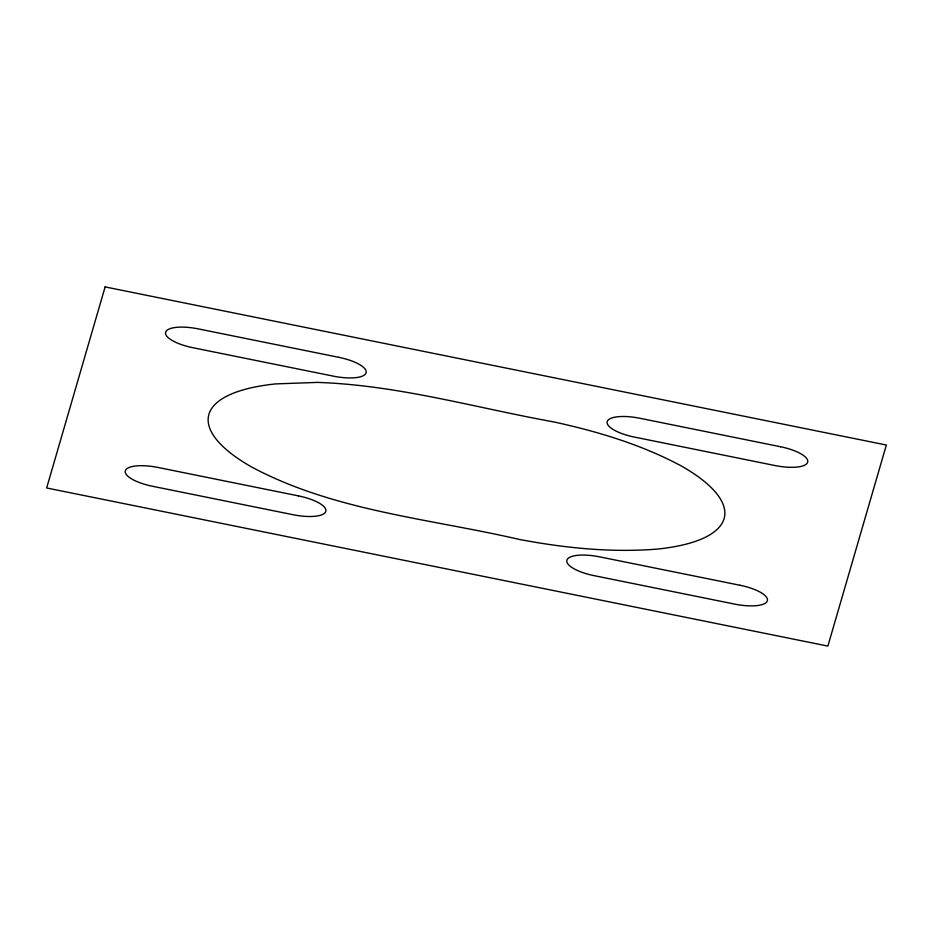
<?xml version="1.0" encoding="UTF-8"?>
<svg xmlns="http://www.w3.org/2000/svg" width="933" height="933" viewBox="0 0 933 933"><rect width="100%" height="100%" fill="white"/><g stroke="black" fill="none" stroke-linecap="round" stroke-linejoin="round"><path stroke-width="1.4" d="M105.126 286.909L46.65 487.971L827.874 646.091L886.35 445.029L105.126 286.909M317.383 382.402L275.865 383.895A191.218 60.995 10.9 0 0 251.688 467.036C334.364 511.191 429.821 518.643 519.658 539.507C564.943 548.009 611.08 552.779 657.135 549.105A191.218 60.995 10.9 0 0 681.312 465.964C641.426 444.598 597.901 431.536 553.852 421.926C475.27 407.756 397.621 385.061 317.383 382.402M338.854 357.339L198.344 328.894A30.591 9.762 10.9 0 0 165.642 332.241A30.591 9.762 10.9 0 0 192.874 347.717L333.384 376.151A30.591 9.762 10.9 0 0 366.098 372.815A30.591 9.762 10.9 0 0 338.854 357.339M780.42 446.72L639.921 418.276A30.591 9.762 10.9 0 0 607.208 421.611A30.591 9.762 10.9 0 0 634.44 437.087L774.95 465.532A30.591 9.762 10.9 0 0 807.663 462.185A30.591 9.762 10.9 0 0 780.42 446.72M298.56 495.913L158.05 467.468A30.591 9.762 10.9 0 0 125.337 470.815A30.591 9.762 10.9 0 0 152.58 486.28L293.079 514.724A30.591 9.762 10.9 0 0 325.792 511.389A30.591 9.762 10.9 0 0 298.56 495.913M740.126 585.283L599.616 556.849A30.591 9.762 10.9 0 0 566.902 560.185A30.591 9.762 10.9 0 0 594.146 575.661L734.656 604.106A30.591 9.762 10.9 0 0 767.358 600.759A30.591 9.762 10.9 0 0 740.126 585.283"/></g></svg>
